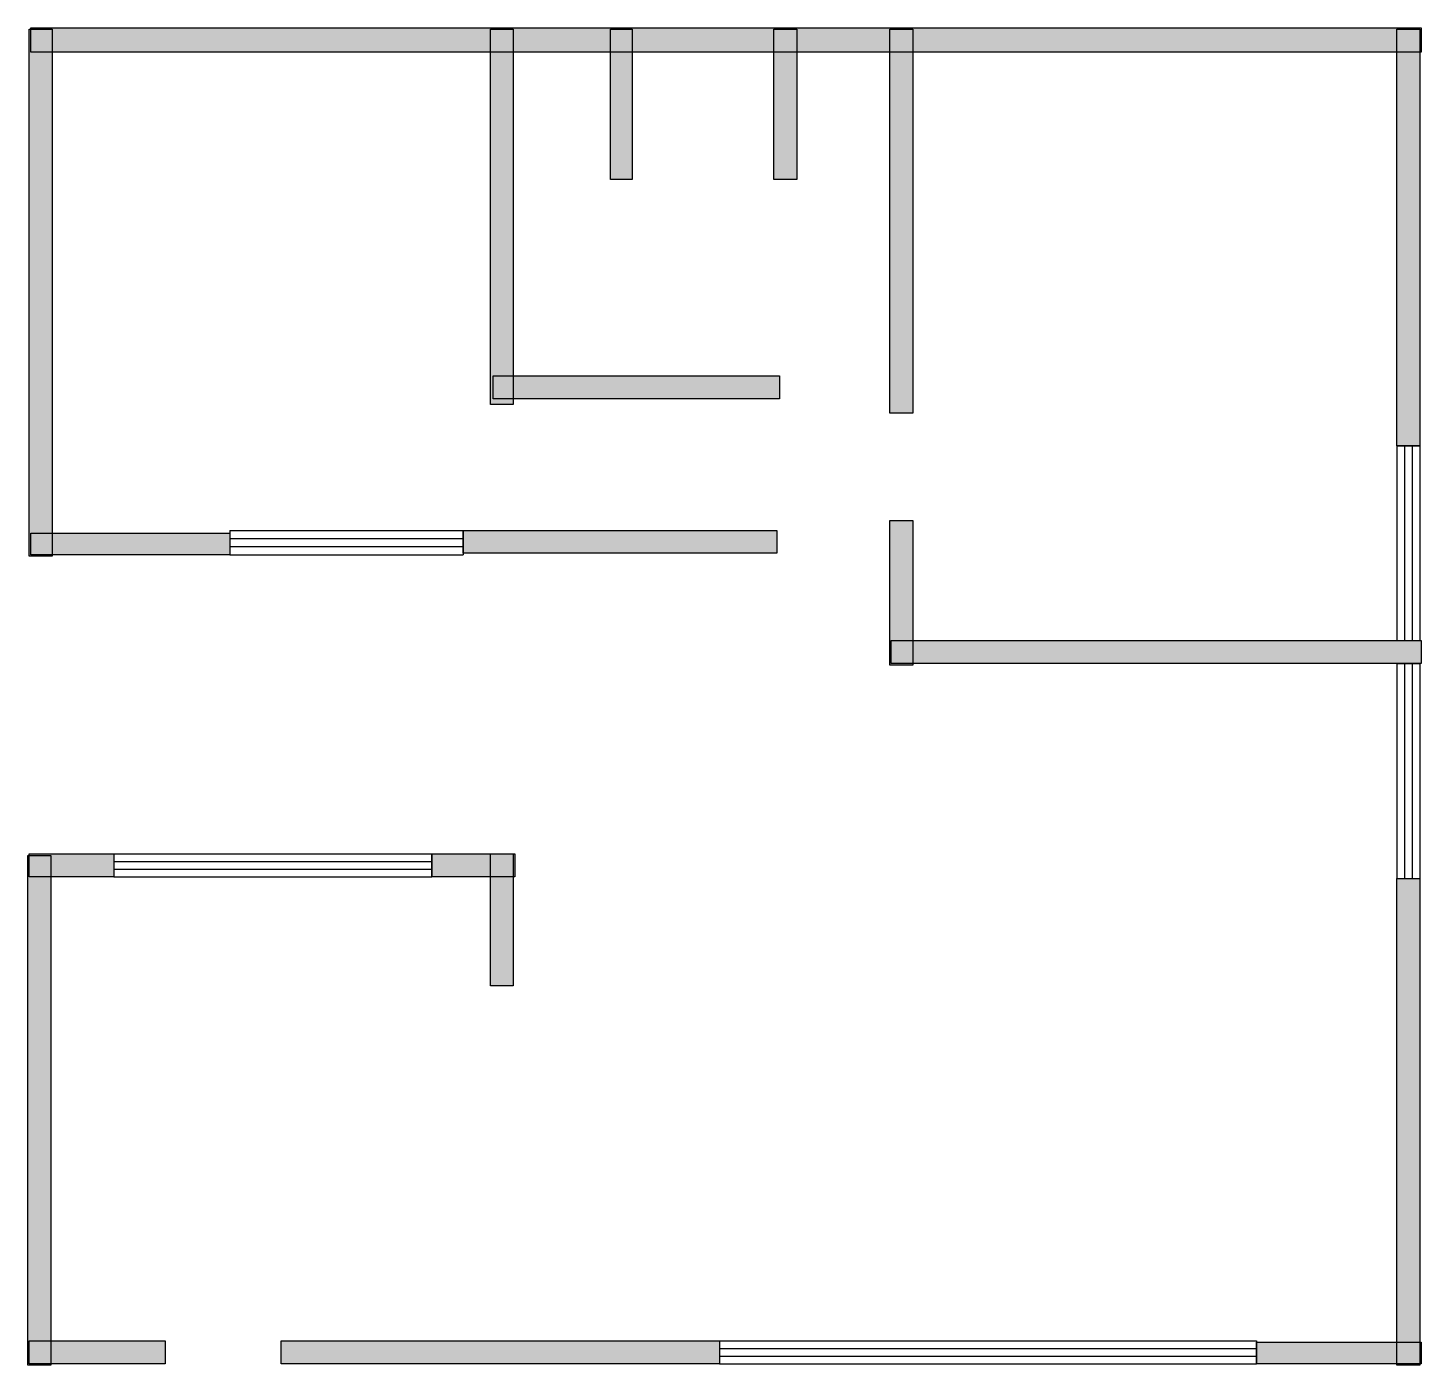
# Model space of a CAD drawing. Header units: centimetres. Extents: x 24 to 937, y 26 to 902.
import ezdxf

# ---------------------------------------------------------------- set-up
doc = ezdxf.new("R2010")
doc.units = ezdxf.units.CM
doc.layers.add('WALL', color=7, linetype='Continuous')
doc.layers.add('WINDOW', color=5, linetype='Continuous')

msp = doc.modelspace()

# ---------------------------------------------------------------- hatches: boundary and pattern name
at = {"layer": 'WALL'}
h = msp.add_hatch(color=256, dxfattribs=at)
h.dxf.hatch_style = 1
h.paths.add_polyline_path([(25.3125, 900.9375), (40.3125, 900.9375), (40.3125, 555.9375), (25.3125, 555.9375)])
h = msp.add_hatch(color=256, dxfattribs=at)
h.dxf.hatch_style = 1
h.paths.add_polyline_path([(26.25, 901.875), (936.5625, 901.875), (936.5625, 885.9375), (26.25, 885.9375)])
h = msp.add_hatch(color=256, dxfattribs=at)
h.dxf.hatch_style = 1
h.paths.add_polyline_path([(327.1875, 900.9375), (342.1875, 900.9375), (342.1875, 655.3125), (327.1875, 655.3125)])
h = msp.add_hatch(color=256, dxfattribs=at)
h.dxf.hatch_style = 1
h.paths.add_polyline_path([(405.9375, 900.9375), (420, 900.9375), (420, 802.5), (405.9375, 802.5)])
h = msp.add_hatch(color=256, dxfattribs=at)
h.dxf.hatch_style = 1
h.paths.add_polyline_path([(512.8125, 900.9375), (527.8125, 900.9375), (527.8125, 802.5), (512.8125, 802.5)])
h = msp.add_hatch(color=256, dxfattribs=at)
h.dxf.hatch_style = 1
h.paths.add_polyline_path([(588.75, 900.9375), (603.75, 900.9375), (603.75, 649.6875), (588.75, 649.6875)])
h = msp.add_hatch(color=256, dxfattribs=at)
h.dxf.hatch_style = 1
h.paths.add_polyline_path([(920.625, 900.9375), (935.625, 900.9375), (935.625, 628.125), (920.625, 628.125)])
h = msp.add_hatch(color=256, dxfattribs=at)
h.dxf.hatch_style = 1
h.paths.add_polyline_path([(329.0625, 674.0625), (516.5625, 674.0625), (516.5625, 659.0625), (329.0625, 659.0625)])
h = msp.add_hatch(color=256, dxfattribs=at)
h.dxf.hatch_style = 1
h.paths.add_polyline_path([(588.75, 579.375), (603.75, 579.375), (603.75, 484.6875), (588.75, 484.6875)])
h = msp.add_hatch(color=256, dxfattribs=at)
h.dxf.hatch_style = 1
h.paths.add_polyline_path([(26.25, 570.9375), (156.5625, 570.9375), (156.5625, 556.875), (26.25, 556.875)])
h = msp.add_hatch(color=256, dxfattribs=at)
h.dxf.hatch_style = 1
h.paths.add_polyline_path([(309.375, 572.8125), (514.6875, 572.8125), (514.6875, 557.8125), (309.375, 557.8125)])
h = msp.add_hatch(color=256, dxfattribs=at)
h.dxf.hatch_style = 1
h.paths.add_polyline_path([(589.6875, 500.625), (936.5625, 500.625), (936.5625, 485.625), (589.6875, 485.625)])
h = msp.add_hatch(color=256, dxfattribs=at)
h.dxf.hatch_style = 1
h.paths.add_polyline_path([(24.375, 360), (39.375, 360), (39.375, 26.25), (24.375, 26.25)])
h = msp.add_hatch(color=256, dxfattribs=at)
h.dxf.hatch_style = 1
h.paths.add_polyline_path([(25.3125, 360.9375), (80.625, 360.9375), (80.625, 345.9375), (25.3125, 345.9375)])
h = msp.add_hatch(color=256, dxfattribs=at)
h.dxf.hatch_style = 1
h.paths.add_polyline_path([(288.75, 360.9375), (343.125, 360.9375), (343.125, 345.9375), (288.75, 345.9375)])
h = msp.add_hatch(color=256, dxfattribs=at)
h.dxf.hatch_style = 1
h.paths.add_polyline_path([(327.1875, 360.9375), (342.1875, 360.9375), (342.1875, 274.6875), (327.1875, 274.6875)])
h = msp.add_hatch(color=256, dxfattribs=at)
h.dxf.hatch_style = 1
h.paths.add_polyline_path([(920.625, 345), (935.625, 345), (935.625, 26.25), (920.625, 26.25)])
h = msp.add_hatch(color=256, dxfattribs=at)
h.dxf.hatch_style = 1
h.paths.add_polyline_path([(25.3125, 42.1875), (114.375, 42.1875), (114.375, 27.1875), (25.3125, 27.1875)])
h = msp.add_hatch(color=256, dxfattribs=at)
h.dxf.hatch_style = 1
h.paths.add_polyline_path([(190.3125, 42.1875), (477.1875, 42.1875), (477.1875, 27.1875), (190.3125, 27.1875)])
h = msp.add_hatch(color=256, dxfattribs=at)
h.dxf.hatch_style = 1
h.paths.add_polyline_path([(828.75, 41.25), (936.5625, 41.25), (936.5625, 27.1875), (828.75, 27.1875)])

# ---------------------------------------------------------------- linework, layer by layer
for points in [[(25.3125, 900.9375), (40.3125, 900.9375), (40.3125, 555.9375), (25.3125, 555.9375)], [(26.25, 901.875), (936.5625, 901.875), (936.5625, 885.9375), (26.25, 885.9375)], [(327.1875, 900.9375), (342.1875, 900.9375), (342.1875, 655.3125), (327.1875, 655.3125)], [(405.9375, 900.9375), (420, 900.9375), (420, 802.5), (405.9375, 802.5)], [(512.8125, 900.9375), (527.8125, 900.9375), (527.8125, 802.5), (512.8125, 802.5)], [(588.75, 900.9375), (603.75, 900.9375), (603.75, 649.6875), (588.75, 649.6875)], [(920.625, 900.9375), (935.625, 900.9375), (935.625, 628.125), (920.625, 628.125)], [(329.0625, 674.0625), (516.5625, 674.0625), (516.5625, 659.0625), (329.0625, 659.0625)], [(588.75, 579.375), (603.75, 579.375), (603.75, 484.6875), (588.75, 484.6875)], [(26.25, 570.9375), (156.5625, 570.9375), (156.5625, 556.875), (26.25, 556.875)], [(309.375, 572.8125), (514.6875, 572.8125), (514.6875, 557.8125), (309.375, 557.8125)], [(589.6875, 500.625), (936.5625, 500.625), (936.5625, 485.625), (589.6875, 485.625)], [(24.375, 360), (39.375, 360), (39.375, 26.25), (24.375, 26.25)], [(25.3125, 360.9375), (80.625, 360.9375), (80.625, 345.9375), (25.3125, 345.9375)], [(288.75, 360.9375), (343.125, 360.9375), (343.125, 345.9375), (288.75, 345.9375)], [(327.1875, 360.9375), (342.1875, 360.9375), (342.1875, 274.6875), (327.1875, 274.6875)], [(920.625, 345), (935.625, 345), (935.625, 26.25), (920.625, 26.25)], [(25.3125, 42.1875), (114.375, 42.1875), (114.375, 27.1875), (25.3125, 27.1875)], [(190.3125, 42.1875), (477.1875, 42.1875), (477.1875, 27.1875), (190.3125, 27.1875)], [(828.75, 41.25), (936.5625, 41.25), (936.5625, 27.1875), (828.75, 27.1875)]]:
    msp.add_lwpolyline(points, close=True, dxfattribs=at)
at = {"layer": 'WINDOW'}
for p, q in [((920.625, 628.125), (920.625, 500.625)), ((920.625, 628.125), (935.625, 628.125)), ((925.625, 628.125), (925.625, 500.625)), ((930.625, 628.125), (930.625, 500.625)), ((935.625, 628.125), (935.625, 500.625)), ((156.5625, 572.8125), (309.375, 572.8125)), ((156.5625, 572.8125), (156.5625, 556.875)), ((156.5625, 567.5), (309.375, 567.5)), ((309.375, 572.8125), (309.375, 556.875)), ((156.5625, 562.1875), (309.375, 562.1875)), ((156.5625, 556.875), (309.375, 556.875)), ((920.625, 500.625), (935.625, 500.625)), ((920.625, 485.625), (920.625, 345)), ((920.625, 485.625), (935.625, 485.625)), ((925.625, 485.625), (925.625, 345)), ((930.625, 485.625), (930.625, 345)), ((935.625, 485.625), (935.625, 345)), ((80.625, 360.9375), (288.75, 360.9375)), ((80.625, 360.9375), (80.625, 345.9375)), ((80.625, 355.9375), (288.75, 355.9375)), ((288.75, 360.9375), (288.75, 345.9375)), ((80.625, 350.9375), (288.75, 350.9375)), ((80.625, 345.9375), (288.75, 345.9375)), ((920.625, 345), (935.625, 345)), ((477.1875, 42.1875), (828.75, 42.1875)), ((477.1875, 42.1875), (477.1875, 27.1875)), ((477.1875, 37.1875), (828.75, 37.1875)), ((828.75, 42.1875), (828.75, 27.1875)), ((477.1875, 32.1875), (828.75, 32.1875)), ((477.1875, 27.1875), (828.75, 27.1875))]:
    msp.add_line(p, q, dxfattribs=at)

doc.saveas('drawing.dxf')
